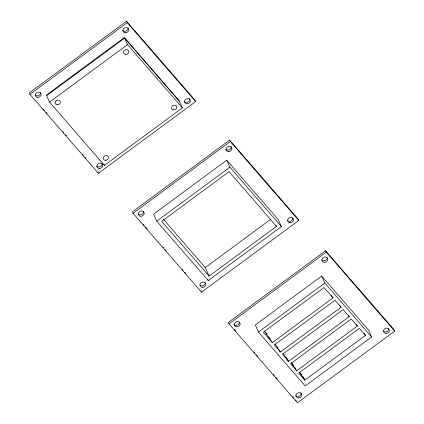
<?xml version="1.0" encoding="UTF-8"?>
<svg xmlns="http://www.w3.org/2000/svg" width="424" height="424" viewBox="0 0 424 424"><rect width="100%" height="100%" fill="white"/><g stroke="black" fill="none" stroke-linecap="round" stroke-linejoin="round"><path stroke-width="0.64" d="M126.564 21.2L29.304 92.898L29.966 94.361L98.4 173.278L195.655 101.575L194.998 100.117L126.564 21.2L127.221 22.663L195.655 101.575M29.966 94.361L127.221 22.663M124.37 37.572L46.37 95.077L49.539 102.089L104.421 165.376L182.415 107.876L179.251 100.864L124.37 37.572L127.534 44.584L182.415 107.876M46.635 95.66L124.635 38.16L179.516 101.447M49.539 102.089L127.534 44.584M229.665 140.09L132.405 211.793L133.067 213.251L201.495 292.168L298.756 220.464L298.099 219.007L229.665 140.09L230.322 141.552L298.756 220.464M133.067 213.251L230.322 141.552M226.755 160.192L153.573 214.147L156.737 221.158L208.232 280.54L281.414 226.586L278.25 219.574L226.755 160.192L229.919 167.204L281.414 226.586M156.737 221.158L229.919 167.204M275.982 225.245L276.496 226.374L209.09 276.066L205.264 267.592L270.544 219.462M325.6 250.722L228.345 322.426L229.002 323.883L297.436 402.8L394.696 331.102L394.034 329.639L325.6 250.722L326.263 252.185L394.696 331.102M229.002 323.883L326.263 252.185M321.694 276.045L255.253 325.028L258.417 332.04L305.169 385.951L371.615 336.969L368.445 329.957L321.694 276.045L324.864 283.057L371.615 336.969M258.417 332.04L324.864 283.057M332.983 297.881L324.005 287.53L263.341 332.257L272.319 342.608L332.983 297.881L331.149 295.221M341.113 307.257L335.013 300.229L274.349 344.951L280.45 351.984L341.113 307.257L339.64 305.121M349.244 316.638L343.143 309.605L282.479 354.326L288.58 361.359L349.244 316.638L348.136 315.032M357.374 326.014L351.279 318.981L290.61 363.702L296.71 370.735L357.374 326.014L356.266 324.408M365.504 335.389L359.409 328.356L298.74 373.078L304.84 380.111L365.504 335.389L364.031 333.248M276.496 226.374L229.066 171.678L161.661 221.37L209.09 276.066M163.436 219.362L205.264 267.592M43.598 109.381L44.467 110.383M46.2 112.381L47.064 113.378M63.091 131.859L63.955 132.855M65.688 134.853L66.552 135.855M82.579 154.336L83.448 155.332M85.176 157.331L86.046 158.332M143.233 224.28L144.102 225.277M145.829 227.275L147.133 228.774M162.726 246.752L163.59 247.754M165.323 249.752L166.187 250.748M182.214 269.229L183.078 270.226M184.811 272.224L185.68 273.226M234.408 329.416L235.707 330.916M253.897 351.894L254.766 352.89M256.499 354.888L257.797 356.388M273.39 374.366L274.254 375.367M275.987 377.365L277.285 378.865M292.878 396.843L293.747 397.844M295.475 399.843L296.344 400.839M300.192 372.765L301.66 374.896M302.762 376.491L304.596 379.151M299.307 372.081L304.84 380.111M291.733 362.912L293.578 365.589M294.685 367.195L295.422 368.265M291.177 362.706L296.71 370.735M286.184 357.284L287.292 358.884M283.046 353.33L288.58 361.359M277.317 346.832L278.054 347.903M274.911 343.954L280.45 351.984M265.864 332.644L266.972 334.25M268.816 336.921L269.924 338.527M264.247 330.9L272.319 342.608M207.702 279.368L208.232 280.54M201.061 291.193L201.495 292.168M103.891 164.21L104.421 165.376M97.96 172.303L98.4 173.278M327.105 257.617A3.016 2.555 -24.3 0 1 325.187 260.527A3.016 2.555 -24.3 0 1 321.768 259.954M239.475 322.219A3.016 2.555 -24.3 0 1 237.557 325.129A3.016 2.555 -24.3 0 1 234.138 324.556M388.766 328.722A3.016 2.555 -24.3 0 1 386.847 331.626A3.016 2.555 -24.3 0 1 383.423 331.054M300.966 392.672A3.016 2.555 -24.3 0 1 299.567 396.053A3.016 2.555 -24.3 0 1 295.798 395.656M231.001 146.338A3.016 2.555 -24.3 0 1 229.601 149.714A3.016 2.555 -24.3 0 1 225.828 149.322M143.54 211.587A3.016 2.555 -24.3 0 1 141.621 214.496A3.016 2.555 -24.3 0 1 138.203 213.924M292.825 218.09A3.016 2.555 -24.3 0 1 290.906 220.994A3.016 2.555 -24.3 0 1 287.488 220.422M205.195 282.691A3.016 2.555 -24.3 0 1 203.276 285.596A3.016 2.555 -24.3 0 1 199.858 285.023M128.069 28.095A3.016 2.555 -24.3 0 1 126.151 31A3.016 2.555 -24.3 0 1 122.727 30.433M40.439 92.697A3.016 2.555 -24.3 0 1 38.52 95.601A3.016 2.555 -24.3 0 1 35.102 95.034M189.56 98.548A3.016 2.555 -24.3 0 1 188.161 101.924A3.016 2.555 -24.3 0 1 184.387 101.532M102.099 163.797A3.016 2.555 -24.3 0 1 100.181 166.706A3.016 2.555 -24.3 0 1 96.757 166.134M298.358 397.982A3.016 2.555 -24.3 0 0 301.628 394.135A3.016 2.555 -24.3 0 0 296.604 393.917A3.016 2.555 -24.3 0 0 298.358 397.982M236.703 326.877A3.016 2.555 -24.3 0 0 239.968 323.035A3.016 2.555 -24.3 0 0 234.949 322.812A3.016 2.555 -24.3 0 0 236.703 326.877M324.328 262.276A3.016 2.555 -24.3 0 0 327.598 258.433A3.016 2.555 -24.3 0 0 322.574 258.211A3.016 2.555 -24.3 0 0 324.328 262.276M385.988 333.381A3.016 2.555 -24.3 0 0 389.253 329.533A3.016 2.555 -24.3 0 0 384.234 329.316A3.016 2.555 -24.3 0 0 385.988 333.381M202.423 287.345A3.016 2.555 -24.3 0 0 205.688 283.502A3.016 2.555 -24.3 0 0 200.663 283.285A3.016 2.555 -24.3 0 0 202.423 287.345M140.763 216.245A3.016 2.555 -24.3 0 0 144.033 212.403A3.016 2.555 -24.3 0 0 139.008 212.18A3.016 2.555 -24.3 0 0 140.763 216.245M228.393 151.644A3.016 2.555 -24.3 0 0 231.658 147.801A3.016 2.555 -24.3 0 0 226.639 147.578A3.016 2.555 -24.3 0 0 228.393 151.644M290.048 222.743A3.016 2.555 -24.3 0 0 293.318 218.901A3.016 2.555 -24.3 0 0 288.294 218.683A3.016 2.555 -24.3 0 0 290.048 222.743M99.322 168.455A3.016 2.555 -24.3 0 0 102.592 164.613A3.016 2.555 -24.3 0 0 97.568 164.395A3.016 2.555 -24.3 0 0 99.322 168.455M37.662 97.356A3.016 2.555 -24.3 0 0 40.932 93.508A3.016 2.555 -24.3 0 0 35.907 93.291A3.016 2.555 -24.3 0 0 37.662 97.356M125.292 32.754A3.016 2.555 -24.3 0 0 128.562 28.906A3.016 2.555 -24.3 0 0 123.538 28.689A3.016 2.555 -24.3 0 0 125.292 32.754M186.947 103.853A3.016 2.555 -24.3 0 0 190.217 100.011A3.016 2.555 -24.3 0 0 185.193 99.794A3.016 2.555 -24.3 0 0 186.947 103.853M105.391 160.293A2.714 2.3 -24.3 0 0 108.332 156.832A2.714 2.3 -24.3 0 0 103.811 156.636A2.714 2.3 -24.3 0 0 105.391 160.293M173.761 109.89A2.714 2.3 -24.3 0 0 176.702 106.429A2.714 2.3 -24.3 0 0 172.181 106.233A2.714 2.3 -24.3 0 0 173.761 109.89M125.652 54.415A2.714 2.3 -24.3 0 0 128.594 50.954A2.714 2.3 -24.3 0 0 124.073 50.758A2.714 2.3 -24.3 0 0 125.652 54.415M57.288 104.818A2.714 2.3 -24.3 0 0 60.229 101.357A2.714 2.3 -24.3 0 0 55.708 101.161A2.714 2.3 -24.3 0 0 57.288 104.818"/></g></svg>
